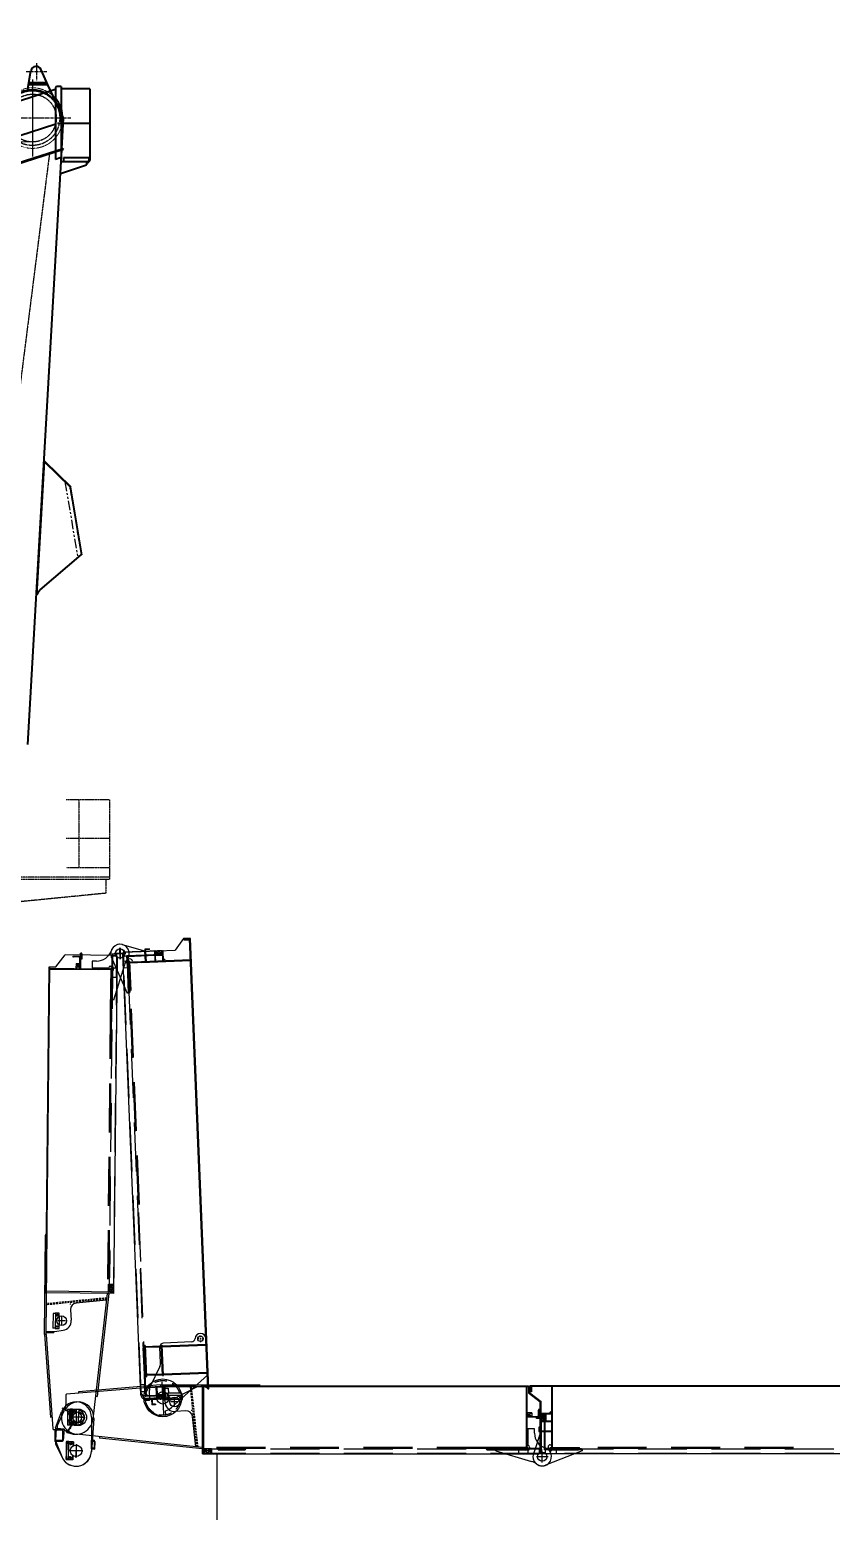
# Model space of a CAD drawing. Header units: millimetres. Extents: x -1838618 to -1600818, y -1770412 to -1553248.
# Drawn here: x -1741737 to -1731332, y -1646903 to -1627685 of the extents above; entities that cross this region are included whole.
import ezdxf

# ---------------------------------------------------------------- set-up
doc = ezdxf.new("R2010")
doc.units = ezdxf.units.MM
doc.header["$LTSCALE"] = 100
for name, pattern in [('$3$CENTER2', [28.575, 19.05, -3.175, 3.175, -3.175]), ('018SV$0$CENTER2', [28.575, 19.05, -3.175, 3.175, -3.175]), ('CENTER2', [28.575, 19.05, -3.175, 3.175, -3.175]), ('DASHED', [0.75, 0.5, -0.25]), ('DASHED2', [0.375, 0.25, -0.125]), ('P2-1 SIDE$0$DASHED2', [9.525, 6.35, -3.175]), ('P2-1 SIDE$0$PHANTOM', [63.5, 31.75, -6.35, 6.35, -6.35, 6.35, -6.35]), ('P2-2 SIDE$0$CENTER2', [28.575, 19.05, -3.175, 3.175, -3.175]), ('P2-2 SIDE$0$DASHED2', [9.525, 6.35, -3.175]), ('P2-2 SIDE$0$PHANTOM', [63.5, 31.75, -6.35, 6.35, -6.35, 6.35, -6.35]), ('P2-3 SIDE$0$DASHED2', [9.525, 6.35, -3.175]), ('P2-3 SIDE$0$PHANTOM', [63.5, 31.75, -6.35, 6.35, -6.35, 6.35, -6.35]), ('PHANTOM', [2.5, 1.25, -0.25, 0.25, -0.25, 0.25, -0.25])]:
    doc.linetypes.add(name, pattern=pattern)
for name, color, linetype in [('$3$K1-CEN', 1, '$3$CENTER2'), ('018SV$0$K1-CEN', 1, '018SV$0$CENTER2'), ('08', 7, 'Continuous'), ('CENTER', 6, 'CENTER2'), ('K1-CEN', 1, 'CENTER2'), ('K1-DASH', 2, 'DASHED2'), ('K1-DIM', 1, 'Continuous'), ('P2-1 SIDE$0$HATCH', 42, 'Continuous'), ('P2-1 SIDE$0$K1-COMP_L', 140, 'P2-1 SIDE$0$PHANTOM'), ('P2-1 SIDE$0$K1-DASH', 2, 'P2-1 SIDE$0$DASHED2'), ('P2-1 SIDE$0$K1-DIM', 1, 'Continuous'), ('P2-2 SIDE$0$HATCH', 42, 'Continuous'), ('P2-2 SIDE$0$K1-CEN', 1, 'P2-2 SIDE$0$CENTER2'), ('P2-2 SIDE$0$K1-COMP_L', 140, 'P2-2 SIDE$0$PHANTOM'), ('P2-2 SIDE$0$K1-DASH', 2, 'P2-2 SIDE$0$DASHED2'), ('P2-2 SIDE$0$K1-DIM', 1, 'Continuous'), ('P2-3 SIDE$0$K1-COMP_L', 140, 'P2-3 SIDE$0$PHANTOM'), ('P2-3 SIDE$0$K1-DASH', 2, 'P2-3 SIDE$0$DASHED2'), ('P2-3 SIDE$0$K1-DIM', 1, 'Continuous'), ('P2-3 SIDE$0$POSITION', 1, 'Continuous')]:
    doc.layers.add(name, color=color, linetype=linetype)
for name, color, linetype, lineweight in [('Dashed', 8, 'DASHED', 20), ('Object', 4, 'Continuous', 40), ('Phantom', 7, 'PHANTOM', 25)]:
    doc.layers.add(name, color=color, linetype=linetype, lineweight=lineweight)

# ---------------------------------------------------------------- blocks, each defined once
blk = doc.blocks.new('COOLER DUCT-1')
at = {"layer": 'Dashed'}
for p, q in [((-350, -300), (-550, -1180)), ((-358, -307), (-352, -308))]:
    blk.add_line(p, q, dxfattribs=at)
at = {"layer": 'Object'}
for p, q in [((-4, 5), (-367, -307)), ((0, 0), (-4, 5)), ((0, 0), (0, -1730)), ((0, 0), (-363, -311)), ((-358, -307), (-556, -1179)), ((-363, -311), (-367, -307)), ((-550, -1180), (-556, -1179)), ((-46, -1665), (-550, -1180)), ((-10, -1730), (-22, -1700)), ((-10, -1730), (0, -1730))]:
    blk.add_line(p, q, dxfattribs=at)
blk.add_arc((-115, -1737), 100, 21.8014, 46.1233, dxfattribs=at)
at = {"layer": 'Phantom'}
blk.add_line((-286, -245), (-508, -1220), dxfattribs=at)
blk = doc.blocks.new('A$C271625B8')
at = {"layer": '08', "color": 31, "ltscale": 0.02}
for p, q in [((1604, 19768), (-24116, 20560)), ((-24249, 19885), (1604, 19103))]:
    blk.add_line(p, q, dxfattribs=at)
at = {"layer": 'CENTER', "color": 31, "ltscale": 0.02}
for p, q in [((1790, 20013), (1518, 20013)), ((1656, 20126), (1656, 19896)), ((1604, 19913), (1604, 18913)), ((1604, 19864), (1604, 19019)), ((1604, 19864), (1604, 18934)), ((2104, 19413), (1104, 19413))]:
    blk.add_line(p, q, dxfattribs=at)
for radius in [355, 310]:
    blk.add_circle((1604, 19413), radius, dxfattribs=at)
at = {"layer": 'Dashed', "color": 31, "ltscale": 0.02}
blk.add_line((2316, 18835), (2302, 18835), dxfattribs=at)
for start, end in [(47.2025, 107.2172), (175.8033, 3.7759)]:
    blk.add_arc((1604, 19413), 393, start, end, dxfattribs=at)
at = {"layer": 'Object', "color": 31, "ltscale": 0.02}
for p, q in [((1542, 19772), (1585, 20024)), ((1804, 19843), (1718, 20040)), ((1804, 19843), (1554, 19843)), ((1793, 19868), (1558, 19868)), ((2009, 19413), (1804, 19843)), ((1917, 19821), (1902, 19806)), ((1902, 19806), (1902, 18877)), ((1977, 19821), (1917, 19821)), ((1977, 19821), (1977, 18901)), ((-141, 19125), (1914, 19791)), ((2347, 19791), (1977, 19791)), ((2347, 19791), (2347, 18866)), ((2009, 19413), (1933, 19571)), ((1986, 19012), (2009, 19413)), ((-185, 18661), (1897, 19336)), ((2347, 19341), (1930, 19341)), ((-269, 18294), (2003, 19018)), ((-266, 18286), (2006, 19009)), ((1545, 11290), (1986, 19003)), ((1977, 18901), (1902, 18877)), ((2316, 18846), (1977, 18846)), ((2006, 19009), (2003, 19018)), ((2336, 18896), (2006, 18896)), ((2006, 18896), (2006, 18846)), ((2306, 18846), (2306, 18806)), ((2336, 18896), (2336, 18866)), ((1968, 18696), (2306, 18806))]:
    blk.add_line(p, q, dxfattribs=at)
for centre, radius, start, end in [((1654, 20013), 70, 23.4393, 170.3226), ((1604, 19413), 365, 25.6792, 153.8629), ((1604, 19413), 393, 3.7759, 47.2025), ((2316, 18866), 20, 270, 0), ((2316, 18866), 31, 270, 0)]:
    blk.add_arc(centre, radius, start, end, dxfattribs=at)
at = {"layer": 'Phantom', "color": 31, "ltscale": 0.02}
for p, q in [((1825, 18951), (854, 11290)), ((2606, 10569), (2040, 10569)), ((2206, 10569), (2206, 9689)), ((2606, 10569), (2606, 9539)), ((2606, 10069), (2040, 10069)), ((2606, 9689), (2046, 9689)), ((2606, 9569), (-2594, 9569)), ((2606, 9539), (-2594, 9539)), ((2556, 9539), (2556, 9359)), ((2556, 9359), (1436, 9248))]:
    blk.add_line(p, q, dxfattribs=at)
at = {"layer": 'Object', "color": 31, "ltscale": 0.02, "xscale": -1, "rotation": 356.7336053974764}
blk.add_blockref('COOLER DUCT-1', (1755, 14958), dxfattribs=at)
blk = doc.blocks.new('A$C76446EFD')
at = {"layer": '$3$K1-CEN', "color": 136}
for p, q in [((-12456, 8502), (-12462, 8651)), ((-12458, 8652), (-12459, 8502)), ((-12534, 8573), (-12384, 8580)), ((-12383, 8576), (-12533, 8577)), ((-6980, 1976), (-6980, 2126)), ((-6980, 1976), (-6980, 2126)), ((-6905, 2051), (-7055, 2051)), ((-6905, 2051), (-7055, 2051))]:
    blk.add_line(p, q, dxfattribs=at)
at = {"color": 136}
for p, q in [((-12135, 8608), (-12425, 8692)), ((-11636, 8770), (-11745, 8621)), ((-11556, 8773), (-11636, 8770)), ((-11546, 8774), (-11556, 8773)), ((-11318, 2930), (-11556, 8773)), ((-11308, 2931), (-11546, 8774)), ((-13290, 8405), (-13169, 8559)), ((-12514, 8552), (-13169, 8559)), ((-12819, 8480), (-12820, 8395)), ((-12763, 8480), (-12819, 8480)), ((-12363, 8060), (-12569, 8528)), ((-12539, 4167), (-12494, 8532)), ((-12191, 2853), (-12423, 8573)), ((-12349, 8476), (-12419, 8473)), ((-12352, 8541), (-12415, 8538)), ((-12404, 8594), (-11745, 8621)), ((-12349, 8461), (-12364, 8460)), ((-12364, 8460), (-12350, 8111)), ((-12349, 8476), (-12352, 8541)), ((-12331, 8507), (-12351, 8506)), ((-12334, 8476), (-12349, 8476)), ((-12349, 8476), (-12334, 8096)), ((-12337, 8476), (-12349, 8476)), ((-11734, 8486), (-12334, 8461)), ((-12334, 8476), (-12319, 8097)), ((-11734, 8476), (-12333, 8452)), ((-12300, 8478), (-12299, 8463)), ((-12129, 8470), (-12299, 8463)), ((-12129, 8470), (-12135, 8608)), ((-12127, 8609), (-12121, 8470)), ((-11900, 8506), (-11899, 8476)), ((-11869, 8477), (-11899, 8476)), ((-11734, 8486), (-11734, 8476)), ((-13424, 4166), (-13380, 8406)), ((-13413, 4196), (-13370, 8406)), ((-13380, 8406), (-13370, 8406)), ((-13370, 8406), (-13290, 8405)), ((-13180, 8384), (-13181, 8374)), ((-13181, 8374), (-12581, 8368)), ((-13180, 8384), (-12581, 8378)), ((-13030, 8446), (-13031, 8382)), ((-13028, 8379), (-12984, 8379)), ((-13027, 8449), (-12983, 8449)), ((-12980, 8446), (-12981, 8382)), ((-12820, 8395), (-12605, 8393)), ((-12820, 8395), (-12806, 8380)), ((-12806, 8380), (-12606, 8378)), ((-12605, 8393), (-12606, 8378)), ((-12580, 8393), (-12586, 7845)), ((-12585, 8413), (-12565, 8413)), ((-12580, 8393), (-12565, 8393)), ((-12571, 7845), (-12565, 8393)), ((-12566, 8343), (-12569, 7993)), ((-12566, 8378), (-12551, 8377)), ((-12565, 8393), (-12495, 8392)), ((-12556, 7859), (-12551, 8377)), ((-12555, 7977), (-12551, 8349)), ((-12545, 8392), (-12546, 8362)), ((-12540, 7977), (-12398, 8437)), ((-12348, 8061), (-12363, 8449)), ((-12348, 8446), (-12333, 8076)), ((-12335, 8111), (-12350, 8111)), ((-12348, 8061), (-12333, 8076)), ((-12555, 7977), (-12569, 7993)), ((-12540, 7977), (-12555, 7977)), ((-12348, 8061), (-12363, 8060)), ((-13439, 3635), (-13426, 4926)), ((-13415, 4961), (-13426, 4926)), ((-13419, 3636), (-13405, 4966)), ((-13407, 4968), (-13415, 4973)), ((-13407, 4966), (-13415, 4961)), ((-13407, 4968), (-13413, 4972)), ((-13407, 4968), (-13405, 4968)), ((-13407, 4968), (-13405, 4968)), ((-13407, 4966), (-13405, 4966)), ((-13405, 4966), (-13407, 4966)), ((-12618, 4738), (-12622, 4358)), ((-12603, 4738), (-12618, 4738)), ((-12607, 4358), (-12603, 4738)), ((-12588, 4723), (-12603, 4723)), ((-12603, 4723), (-12588, 4723)), ((-12591, 4373), (-12588, 4723)), ((-12607, 4358), (-12622, 4358)), ((-12608, 4188), (-12607, 4288)), ((-12607, 4288), (-12544, 4287)), ((-12591, 4373), (-12606, 4373)), ((-12606, 4373), (-12591, 4373)), ((-12600, 4269), (-12600, 4198)), ((-12555, 4279), (-12588, 4280)), ((-13414, 4166), (-13424, 4166)), ((-12539, 4167), (-13414, 4176)), ((-12538, 4187), (-13413, 4196)), ((-12634, 4081), (-13028, 4042)), ((-12624, 4168), (-12811, 2537)), ((-12604, 4166), (-12757, 2832)), ((-12624, 4168), (-12604, 4166)), ((-13105, 4035), (-13099, 4035)), ((-13105, 4035), (-13104, 4027)), ((-13100, 3958), (-13092, 3821)), ((-13419, 3676), (-13319, 3675)), ((-13419, 3661), (-13319, 3660)), ((-13319, 3660), (-13319, 3675)), ((-13319, 3675), (-13304, 3675)), ((-13304, 3675), (-13199, 3690)), ((-13419, 3636), (-13439, 3635)), ((-13439, 3635), (-13363, 2565)), ((-13419, 3636), (-13332, 2412)), ((-12146, 3465), (-12161, 3464)), ((-12161, 3464), (-12146, 3115)), ((-12132, 3493), (-12147, 3492)), ((-12147, 3492), (-12130, 3088)), ((-12132, 3493), (-12115, 3089)), ((-11941, 3485), (-12131, 3478)), ((-11941, 3473), (-12131, 3466)), ((-11932, 3269), (-11941, 3473)), ((-11532, 3540), (-11893, 3525)), ((-11345, 3583), (-11325, 3108)), ((-12131, 3115), (-12146, 3115)), ((-12130, 3088), (-12115, 3089)), ((-11991, 3121), (-12116, 3116)), ((-11996, 3109), (-12116, 3104)), ((-11942, 3221), (-12068, 2960)), ((-11325, 3108), (-11790, 2688)), ((-11930, 2961), (-13153, 2862)), ((-11932, 2981), (-13000, 2894)), ((-13000, 2894), (-12998, 2874)), ((-12073, 2791), (-12078, 2912)), ((-11932, 2981), (-10640, 2981)), ((-11930, 2961), (-11932, 2981)), ((-11930, 2961), (-10600, 2961)), ((-11905, 2961), (-11905, 2861)), ((-11890, 2961), (-11890, 2861)), ((-11880, 2873), (-11883, 2937)), ((-11880, 2940), (-11836, 2942)), ((-11833, 2939), (-11830, 2875)), ((-11450, 2960), (-11778, 2791)), ((-11450, 2960), (-11370, 2963)), ((-11400, 2971), (-7160, 2971)), ((-11400, 2961), (-11400, 2971)), ((-11390, 2086), (-11390, 2961)), ((-11334, 2945), (-11370, 2963)), ((-11370, 2961), (-7160, 2961)), ((-11370, 2086), (-11370, 2961)), ((-11319, 2945), (-11334, 2945)), ((-11318, 2930), (-11308, 2931)), ((-7160, 2971), (-7160, 2961)), ((-7160, 2961), (-7160, 2881)), ((-1292, 2971), (-7140, 2971)), ((-7140, 2971), (-7140, 2961)), ((-1292, 2961), (-7140, 2961)), ((-7140, 2961), (-7140, 2881)), ((-13162, 2852), (-13161, 2722)), ((-12777, 2834), (-12757, 2832)), ((-12139, 2805), (-11899, 2815)), ((-12126, 2784), (-12078, 2786)), ((-11905, 2861), (-11890, 2861)), ((-11893, 2792), (-11894, 2810)), ((-11890, 2861), (-11890, 2846)), ((-11890, 2846), (-11873, 2741)), ((-11888, 2787), (-11778, 2791)), ((-11877, 2870), (-11833, 2872)), ((-7190, 2771), (-7190, 2171)), ((-7180, 2771), (-7190, 2771)), ((-7180, 2771), (-7180, 2171)), ((-7160, 2881), (-7005, 2761)), ((-7140, 2881), (-6995, 2766)), ((-7005, 2106), (-7005, 2761)), ((-6995, 2106), (-6995, 2766)), ((-6860, 2771), (-6860, 2171)), ((-6860, 2771), (-6850, 2771)), ((-6850, 2771), (-6850, 2171)), ((-13363, 2565), (-13343, 2567)), ((-13295, 2427), (-13217, 2633)), ((-13274, 2445), (-13182, 2645)), ((-13142, 2662), (-13142, 2462)), ((-13115, 2662), (-13142, 2662)), ((-13105, 2668), (-13118, 2469)), ((-13115, 2662), (-13115, 2462)), ((-13065, 2662), (-13115, 2662)), ((-13078, 2667), (-13105, 2668)), ((-13078, 2667), (-13092, 2467)), ((-13028, 2663), (-13078, 2667)), ((-13065, 2662), (-13065, 2623)), ((-13065, 2501), (-13065, 2462)), ((-13039, 2502), (-13042, 2464)), ((-13028, 2663), (-13031, 2624)), ((-12830, 2562), (-12830, 2127)), ((-12800, 2547), (-12830, 2113)), ((-11872, 2590), (-11923, 2588)), ((-11872, 2643), (-11867, 2596)), ((-11605, 2646), (-11741, 2636)), ((-11528, 2651), (-11536, 2650)), ((-11528, 2651), (-11527, 2645)), ((-11477, 2180), (-11520, 2574)), ((-7183, 2618), (-7183, 2574)), ((-7116, 2621), (-7180, 2621)), ((-7116, 2571), (-7180, 2571)), ((-7113, 2618), (-7113, 2574)), ((-6887, 2606), (-6857, 2606)), ((-6857, 2636), (-6857, 2606)), ((-13322, 2403), (-13193, 2402)), ((-13305, 2397), (-13305, 2247)), ((-13205, 2397), (-13305, 2397)), ((-13286, 2415), (-13296, 2266)), ((-13295, 2427), (-13295, 2397)), ((-13205, 2397), (-13295, 2397)), ((-13186, 2408), (-13286, 2415)), ((-13274, 2445), (-13276, 2415)), ((-13186, 2408), (-13276, 2415)), ((-13205, 2397), (-13205, 2247)), ((-13186, 2408), (-13196, 2259)), ((-13115, 2462), (-13142, 2462)), ((-13092, 2467), (-13118, 2469)), ((-13065, 2462), (-13115, 2462)), ((-13042, 2464), (-13092, 2467)), ((-11390, 2171), (-13023, 2342)), ((-12725, 2311), (-12727, 2291)), ((-7165, 2411), (-7180, 2396)), ((-7180, 2396), (-7180, 2196)), ((-7080, 2411), (-7165, 2411)), ((-7165, 2411), (-7165, 2196)), ((-6998, 2376), (-7094, 2089)), ((-7080, 2355), (-7080, 2411)), ((-6999, 2384), (-6860, 2384)), ((-6860, 2376), (-6998, 2376)), ((-6860, 2376), (-6860, 2206)), ((-13205, 2247), (-13305, 2247)), ((-13196, 2259), (-13296, 2266)), ((-13295, 2247), (-13295, 2217)), ((-13205, 2247), (-13295, 2247)), ((-13295, 2217), (-13210, 2041)), ((-13286, 2265), (-13288, 2235)), ((-13288, 2235), (-13216, 2053)), ((-13196, 2259), (-13286, 2265)), ((-13149, 2251), (-13164, 2021)), ((-13130, 2242), (-13157, 2242)), ((-13157, 2242), (-13157, 2012)), ((-13122, 2249), (-13149, 2251)), ((-13122, 2249), (-13138, 2019)), ((-13122, 2249), (-13138, 2019)), ((-13070, 2242), (-13130, 2242)), ((-13130, 2242), (-13130, 2012)), ((-13130, 2242), (-13130, 2012)), ((-13062, 2245), (-13122, 2249)), ((-13070, 2242), (-13070, 2191)), ((-13062, 2245), (-13065, 2194)), ((-12830, 2267), (-12790, 2267)), ((-12830, 2167), (-12830, 2267)), ((-12830, 2167), (-12790, 2167)), ((-12828, 2153), (-12821, 2253)), ((-12828, 2153), (-12788, 2150)), ((-12821, 2253), (-12781, 2250)), ((-12790, 2167), (-12790, 2267)), ((-12788, 2150), (-12781, 2250)), ((-11392, 2151), (-12727, 2291)), ((-11390, 2171), (-11392, 2151)), ((-11370, 2156), (-11270, 2156)), ((-11289, 2148), (-11359, 2148)), ((-11278, 2104), (-11278, 2137)), ((-11270, 2156), (-11270, 2093)), ((-10820, 2171), (-11200, 2171)), ((-11200, 2156), (-11200, 2171)), ((-11200, 2156), (-10820, 2156)), ((-11185, 2141), (-11185, 2156)), ((-11185, 2156), (-11185, 2141)), ((-11185, 2141), (-10835, 2141)), ((-10835, 2141), (-10835, 2156)), ((-10835, 2156), (-10835, 2141)), ((-10820, 2156), (-10820, 2171)), ((-7165, 2171), (-7713, 2171)), ((-7713, 2156), (-7713, 2171)), ((-7713, 2156), (-7165, 2156)), ((-7698, 2141), (-7698, 2156)), ((-7698, 2156), (-7698, 2141)), ((-7698, 2141), (-7180, 2141)), ((-7580, 2141), (-7565, 2156)), ((-7580, 2126), (-7580, 2141)), ((-7580, 2141), (-7208, 2141)), ((-7580, 2126), (-7119, 1989)), ((-7215, 2156), (-7565, 2156)), ((-7165, 2136), (-7195, 2136)), ((-7165, 2196), (-7180, 2196)), ((-7180, 2156), (-7180, 2141)), ((-7165, 2171), (-7165, 2156)), ((-7165, 2156), (-7165, 2086)), ((-7145, 2176), (-7145, 2156)), ((-6875, 2156), (-6940, 2156)), ((-6940, 2156), (-6940, 2093)), ((-6460, 2126), (-6936, 1939)), ((-6905, 2176), (-6905, 2156)), ((-6875, 2206), (-6860, 2206)), ((-6875, 2171), (-6875, 2156)), ((-6875, 2171), (-6495, 2171)), ((-6875, 2168), (-6875, 2156)), ((-6875, 2156), (-6495, 2156)), ((-6875, 2156), (-6875, 2086)), ((-6860, 2156), (-6860, 2141)), ((-6860, 2141), (-6510, 2141)), ((-6460, 2141), (-6849, 2141)), ((-6845, 2156), (-6475, 2156)), ((-6510, 2156), (-6510, 2141)), ((-6495, 2156), (-6495, 2171)), ((-6460, 2141), (-6475, 2156)), ((-6460, 2141), (-6460, 2126)), ((-13138, 2019), (-13164, 2021)), ((-13130, 2012), (-13157, 2012)), ((-13078, 2015), (-13138, 2019)), ((-13070, 2012), (-13130, 2012)), ((-13074, 2066), (-13078, 2015)), ((-13070, 2063), (-13070, 2012)), ((-11390, 2086), (-7025, 2086)), ((-1250, 2086), (-6975, 2086))]:
    blk.add_line(p, q, dxfattribs=at)
for centre, radius in [((-12459, 8577), 60), ((-12458, 8577), 60), ((-13217, 3814), 62.5), ((-11415, 3580), 35), ((-11415, 3580), 35), ((-11904, 2814), 245), ((-11904, 2814), 81), ((-11750, 2761), 62.5), ((-13030, 2562), 107), ((-13000, 2561), 107), ((-13030, 2562), 70.5), ((-13090, 2637), 10), ((-13065, 2490), 10), ((-13000, 2561), 70.5), ((-13055, 2640), 10), ((-13090, 2487), 10), ((-13100, 2217), 10), ((-13030, 2127), 75.5), ((-13030, 2127), 75.5), ((-13094, 2222), 10), ((-13106, 2042), 10), ((-13100, 2037), 10), ((-6980, 2051), 60), ((-6980, 2051), 60)]:
    blk.add_circle(centre, radius, dxfattribs=at)
for centre, radius, start, end in [((-12459, 8577), 120, 73.8663, 203.74), ((-12458, 8577), 120, 321.7993, 161.2044), ((-12761, 8680), 200, 269.4143, 341.2044), ((-12514, 8532), 20, 359.4143, 89.4143), ((-12404, 8574), 20, 92.3296, 182.3296), ((-12207, 8379), 200, 141.7993, 162.9123), ((-12349, 8476), 30, 92.3296, 272.3296), ((-12329, 8477), 30, 2.3296, 92.3296), ((-11899, 8476), 30, 2.3296, 92.3296), ((-13028, 8382), 3, 179.4143, 269.4143), ((-13027, 8446), 3, 89.4143, 179.4143), ((-12984, 8382), 3, 269.4143, 359.4143), ((-12983, 8446), 3, 359.4143, 89.4143), ((-12585, 8393), 20, 89.4143, 179.4143), ((-12566, 8363), 20, 269.4143, 359.4143), ((-12565, 8393), 20, 359.4143, 89.4143), ((-12589, 4269), 11, 89.4143, 179.4143), ((-12555, 4290), 11, 269.4143, 343.5877), ((-13021, 3963), 80, 95.5409, 183.3559), ((-12611, 4198), 11, 285.2409, 359.4143), ((-13217, 3814), 125, 278.4032, 3.3559), ((-11891, 3475), 50, 92.3296, 182.3296), ((-11534, 3590), 50, 272.3296, 355.1488), ((-11415, 3580), 70, 2.3296, 175.1488), ((-12032, 3264), 100, 334.2571, 2.3296), ((-11978, 2916), 100, 154.2571, 182.3296), ((-11880, 2937), 3, 92.3296, 182.3296), ((-11836, 2939), 3, 2.3296, 92.3296), ((-13000, 2561), 220, 139.9071, 263.9549), ((-13030, 2562), 200, 0, 159.2548), ((-13000, 2561), 200, 356.0454, 155.3002), ((-13191, 2722), 30, 319.9071, 0.5156), ((-13152, 2852), 10, 94.6405, 180.5156), ((-12141, 2855), 50, 182.3296, 272.3296), ((-12126, 2779), 5, 92.3296, 188.9653), ((-11904, 2814), 230, 188.9653, 251.9655), ((-12078, 2791), 5, 272.3296, 2.3296), ((-11899, 2810), 5, 2.3296, 92.3296), ((-11888, 2792), 5, 182.3296, 272.3296), ((-11877, 2873), 3, 182.3296, 272.3296), ((-11750, 2761), 125, 188.9889, 273.9416), ((-11833, 2875), 3, 272.3296, 2.3296), ((-13030, 2562), 220, 229.3214, 353.3692), ((-11929, 2738), 150, 251.9655, 272.3296), ((-11867, 2643), 5, 102.124, 185.8573), ((-11872, 2595), 5, 272.3296, 5.8573), ((-11904, 2814), 170, 282.124, 312.1087), ((-11599, 2566), 80, 6.1266, 93.9416), ((-7180, 2618), 3, 90, 180), ((-7180, 2574), 3, 180, 270), ((-7116, 2618), 3, 0, 90), ((-7116, 2574), 3, 270, 0), ((-6857, 2606), 30, 90, 180), ((-13322, 2413), 10, 184.0548, 269.9299), ((-13193, 2372), 30, 49.3214, 89.9299), ((-6880, 2355), 200, 180, 251.79), ((-13030, 2127), 200, 205.6287, 0), ((-11359, 2159), 11, 195.8266, 270), ((-11289, 2137), 11, 0, 90), ((-7195, 2156), 20, 180, 270), ((-7165, 2176), 20, 0, 90), ((-7165, 2156), 20, 270, 0), ((-6980, 2051), 120, 232.385, 71.79), ((-6875, 2176), 30, 90, 180), ((-6875, 2156), 30, 180, 0), ((-13030, 2127), 200, 201.6741, 356.0454), ((-11267, 2104), 11, 180, 254.1734), ((-7175, 1798), 200, 52.385, 73.498), ((-6980, 2051), 120, 161.5367, 291.4104), ((-7025, 2106), 20, 270, 0), ((-6975, 2106), 20, 180, 270)]:
    blk.add_arc(centre, radius, start, end, dxfattribs=at)
blk.add_open_spline([(-13415, 4973), (-13416, 4971), (-13419, 4967), (-13416, 4964), (-13415, 4961)], degree=3, knots=[0, 0, 0, 0, 4.406257, 9.373025, 9.373025, 9.373025, 9.373025], dxfattribs=at)
at = {"layer": '018SV$0$K1-CEN', "color": 136, "ltscale": 0.1}
for p, q in [((-13076, 2605), (-13208, 2681)), ((-13074, 2487), (-13152, 2355))]:
    blk.add_line(p, q, dxfattribs=at)
at = {"layer": 'K1-CEN', "color": 136, "ltscale": 0.25}
for p, q in [((-12940, 2562), (-13120, 2562)), ((-12910, 2555), (-13090, 2567)), ((-13030, 2656), (-13030, 2468)), ((-12994, 2655), (-13006, 2467)), ((-12940, 2121), (-13120, 2133)), ((-12940, 2127), (-13120, 2127)), ((-13024, 2215), (-13036, 2039)), ((-13030, 2215), (-13030, 2039))]:
    blk.add_line(p, q, dxfattribs=at)
at = {"layer": 'K1-CEN', "color": 136}
for p, q in [((-13075, 2637), (-13105, 2637)), ((-13090, 2622), (-13090, 2652)), ((-13090, 2472), (-13090, 2502)), ((-13039, 2639), (-13070, 2641)), ((-13066, 2475), (-13064, 2506)), ((-13056, 2625), (-13054, 2655)), ((-13075, 2487), (-13105, 2487)), ((-13050, 2489), (-13080, 2491)), ((-13085, 2217), (-13115, 2217)), ((-13078, 2221), (-13109, 2223)), ((-13100, 2232), (-13100, 2202)), ((-13093, 2237), (-13095, 2206)), ((-13091, 2041), (-13121, 2043)), ((-13085, 2037), (-13115, 2037)), ((-13107, 2027), (-13105, 2057)), ((-13100, 2022), (-13100, 2052))]:
    blk.add_line(p, q, dxfattribs=at)
at = {"layer": 'K1-DASH', "color": 136}
for p, q in [((-12630, 4111), (-13415, 4035)), ((-12632, 4096), (-13415, 4020)), ((-11462, 2179), (-11546, 2961)), ((-11447, 2177), (-11531, 2961)), ((-13186, 2654), (-13197, 2660)), ((-13186, 2654), (-13174, 2676)), ((-13174, 2676), (-13184, 2681)), ((-13095, 2610), (-13182, 2661)), ((-13090, 2618), (-13178, 2669)), ((-13146, 2389), (-13152, 2379)), ((-13125, 2377), (-13146, 2389)), ((-13088, 2472), (-13139, 2385)), ((-13080, 2468), (-13132, 2381)), ((-13125, 2377), (-13131, 2366))]:
    blk.add_line(p, q, dxfattribs=at)
at = {"layer": 'K1-DIM', "color": 136}
for p, q in [((-12589, 4280), (-12600, 4270)), ((-12600, 4270), (-12600, 4198)), ((-12590, 4260), (-12590, 4251)), ((-12565, 4279), (-12589, 4280)), ((-12568, 4267), (-12578, 4269)), ((-12565, 4279), (-12549, 4283)), ((-12552, 4278), (-12555, 4277)), ((-12549, 4270), (-12555, 4272)), ((-12549, 4281), (-12549, 4283)), ((-12600, 4198), (-12590, 4188)), ((-12590, 4207), (-12590, 4217)), ((-12590, 4188), (-12566, 4187)), ((-12568, 4199), (-12578, 4198)), ((-12566, 4187), (-12550, 4184)), ((-12550, 4197), (-12556, 4195)), ((-12553, 4189), (-12556, 4190)), ((-12550, 4185), (-12550, 4184)), ((-11370, 2114), (-11373, 2098)), ((-11360, 2148), (-11370, 2138)), ((-11370, 2138), (-11370, 2114)), ((-11288, 2148), (-11360, 2148)), ((-11358, 2116), (-11360, 2126)), ((-11351, 2138), (-11341, 2138)), ((-11298, 2138), (-11307, 2138)), ((-11290, 2116), (-11288, 2126)), ((-11278, 2138), (-11288, 2148)), ((-11278, 2114), (-11278, 2138)), ((-11278, 2114), (-11274, 2098)), ((-11372, 2098), (-11373, 2098)), ((-11368, 2101), (-11367, 2104)), ((-11360, 2097), (-11363, 2104)), ((-11288, 2097), (-11285, 2104)), ((-11280, 2101), (-11281, 2104)), ((-11276, 2098), (-11274, 2098))]:
    blk.add_line(p, q, dxfattribs=at)
for centre, radius, start, end in [((-12580, 4260), 10, 78.6594, 179.4143), ((-12585, 4251), 5, 179.4143, 335.7742), ((-12576, 4233), 5, 114.3827, 244.446), ((-12564, 4241), 17.5, 101.2421, 155.7742), ((-12584, 4252), 15, 294.3827, 337.7244), ((-12585, 4215), 15, 21.1042, 64.446), ((-12564, 4243), 7, 9.3425, 157.7244), ((-12568, 4263), 4.42, 275.2075, 84.8158), ((-12554, 4274), 2.5, 108.102, 250.7266), ((-12621, 4234), 65, 349.4861, 9.3425), ((-12553, 4281), 4, 288.102, 359.4143), ((-12550, 4267), 3, 7.4791, 70.7266), ((-12781, 4236), 236, 351.1136, 7.715), ((-12585, 4217), 5, 23.0544, 179.4143), ((-12581, 4207), 9.36, 180.5708, 284.9844), ((-12564, 4225), 17.5, 203.0544, 257.5865), ((-12564, 4223), 7, 201.1042, 349.4861), ((-12569, 4204), 4.42, 274.0128, 83.6211), ((-12555, 4192), 2.5, 108.102, 250.7266), ((-12554, 4185), 4, 359.4143, 70.7266), ((-12551, 4200), 3, 288.102, 351.3495), ((-11351, 2129), 9.36, 91.1564, 195.5701), ((-11354, 2116), 4.42, 184.5985, 354.2068), ((-11332, 2112), 17.5, 113.6401, 168.1722), ((-11341, 2133), 5, 293.6401, 90), ((-11334, 2112), 7, 111.6899, 260.0718), ((-11342, 2132), 15, 291.6899, 335.0316), ((-11324, 2124), 5, 24.9684, 155.0316), ((-11306, 2132), 15, 204.9684, 248.3101), ((-11314, 2112), 7, 279.9282, 68.3101), ((-11307, 2133), 5, 90, 246.3599), ((-11316, 2112), 17.5, 11.8278, 66.3599), ((-11294, 2116), 4.42, 185.7932, 355.4015), ((-11298, 2128), 10, 349.2451, 90), ((-11372, 2102), 4, 270, 341.3123), ((-11365, 2103), 2.5, 18.6877, 161.3123), ((-11358, 2098), 3, 198.6877, 261.9352), ((-11324, 2329), 236, 261.6993, 278.3007), ((-11324, 2169), 65, 260.0718, 279.9282), ((-11290, 2098), 3, 278.0648, 341.3123), ((-11283, 2103), 2.5, 18.6877, 161.3123), ((-11276, 2102), 4, 198.6877, 270)]:
    blk.add_arc(centre, radius, start, end, dxfattribs=at)
at = {"layer": 'P2-1 SIDE$0$HATCH', "color": 136}
for points in [[(-12596, 4723), (-12603, 4723), (-12603, 4730)], [(-12599, 4373), (-12606, 4373), (-12607, 4366)], [(-11185, 2149), (-11185, 2156), (-11192, 2156)], [(-10835, 2149), (-10835, 2156), (-10828, 2156)], [(-7698, 2149), (-7698, 2156), (-7705, 2156)]]:
    blk.add_solid(points, dxfattribs=at)
at = {"layer": 'P2-1 SIDE$0$K1-COMP_L', "color": 136}
for p, q in [((-12972, 8574), (-12972, 8506)), ((-12956, 8566), (-12972, 8566)), ((-12956, 8506), (-12972, 8506)), ((-12956, 8574), (-12956, 8506)), ((-6988, 2564), (-7056, 2564)), ((-7056, 2548), (-7056, 2564)), ((-6988, 2548), (-7056, 2548)), ((-6996, 2548), (-6996, 2564))]:
    blk.add_line(p, q, dxfattribs=at)
for centre, start, end in [((-12964, 8574), 359.4143, 179.4143), ((-12964, 8574), 179.4143, 359.4143), ((-6988, 2556), 90, 270), ((-6988, 2556), 270, 90)]:
    blk.add_arc(centre, 8, start, end, dxfattribs=at)
at = {"layer": 'P2-1 SIDE$0$K1-DASH', "color": 136}
for p, q in [((-13072, 8543), (-12972, 8542)), ((-12992, 8532), (-13062, 8533)), ((-12983, 8392), (-12982, 8522)), ((-12972, 8542), (-12974, 8382)), ((-12972, 8542), (-12973, 8388)), ((-12556, 8543), (-12599, 4288)), ((-12564, 8543), (-12565, 8393)), ((-12501, 8542), (-12564, 8543)), ((-12501, 8542), (-12544, 4287)), ((-13371, 8376), (-12581, 8368)), ((-13370, 8386), (-12581, 8378)), ((-12586, 7845), (-12623, 4188)), ((-12571, 7845), (-12608, 4188)), ((-13328, 3910), (-13330, 3720)), ((-13298, 3910), (-13328, 3910)), ((-13298, 3915), (-13300, 3715)), ((-13248, 3914), (-13298, 3915)), ((-13279, 3900), (-13285, 3890)), ((-13285, 3890), (-13279, 3880)), ((-13283, 3890), (-13263, 3889)), ((-13268, 3900), (-13279, 3900)), ((-13279, 3880), (-13268, 3880)), ((-13268, 3890), (-13278, 3890)), ((-13273, 3900), (-13274, 3880)), ((-13273, 3895), (-13273, 3885)), ((-13262, 3889), (-13268, 3900)), ((-13268, 3880), (-13262, 3889)), ((-13249, 3859), (-13250, 3770)), ((-13249, 3859), (-13248, 3914)), ((-13300, 3720), (-13330, 3720)), ((-13300, 3715), (-13250, 3714)), ((-13287, 3740), (-13281, 3750)), ((-13281, 3730), (-13287, 3740)), ((-13285, 3740), (-13265, 3739)), ((-13281, 3750), (-13269, 3750)), ((-13269, 3730), (-13281, 3730)), ((-13270, 3740), (-13280, 3740)), ((-13275, 3750), (-13275, 3730)), ((-13275, 3745), (-13275, 3735)), ((-13269, 3750), (-13263, 3739)), ((-13263, 3739), (-13269, 3730)), ((-13250, 3714), (-13250, 3770)), ((-7190, 2961), (-7190, 2171)), ((-7180, 2961), (-7180, 2171)), ((-11650, 2843), (-11850, 2843)), ((-11850, 2843), (-11850, 2793)), ((-11850, 2793), (-11795, 2793)), ((-11655, 2873), (-11845, 2873)), ((-11845, 2843), (-11845, 2873)), ((-11835, 2824), (-11825, 2830)), ((-11835, 2812), (-11835, 2824)), ((-11815, 2818), (-11835, 2818)), ((-11825, 2806), (-11835, 2812)), ((-11820, 2818), (-11830, 2818)), ((-11825, 2830), (-11815, 2824)), ((-11825, 2828), (-11825, 2808)), ((-11825, 2813), (-11825, 2823)), ((-11815, 2812), (-11825, 2806)), ((-11815, 2824), (-11815, 2812)), ((-11705, 2793), (-11795, 2793)), ((-11705, 2793), (-11650, 2793)), ((-11675, 2830), (-11685, 2824)), ((-11685, 2824), (-11685, 2812)), ((-11665, 2818), (-11685, 2818)), ((-11685, 2812), (-11675, 2806)), ((-11670, 2818), (-11680, 2818)), ((-11665, 2824), (-11675, 2830)), ((-11675, 2828), (-11675, 2808)), ((-11675, 2813), (-11675, 2823)), ((-11675, 2806), (-11665, 2812)), ((-11665, 2812), (-11665, 2824)), ((-11655, 2843), (-11655, 2873)), ((-11650, 2793), (-11650, 2843)), ((-7020, 2564), (-7180, 2564)), ((-7020, 2564), (-7174, 2564)), ((-7170, 2574), (-7040, 2574)), ((-7030, 2584), (-7030, 2654)), ((-7020, 2664), (-7020, 2564)), ((-7713, 2171), (-11370, 2171)), ((-7713, 2156), (-11370, 2156)), ((-7015, 2148), (-11270, 2148)), ((-7015, 2156), (-7165, 2156)), ((-7015, 2093), (-7015, 2156)), ((-7015, 2093), (-11270, 2093))]:
    blk.add_line(p, q, dxfattribs=at)
for centre in [(-13273, 3890), (-13273, 3890), (-13273, 3890), (-13275, 3740), (-13275, 3740), (-13275, 3740), (-11825, 2818), (-11825, 2818), (-11825, 2818), (-11675, 2818), (-11675, 2818), (-11675, 2818)]:
    blk.add_circle(centre, 10, dxfattribs=at)
for centre, start, end in [((-13062, 8543), 179.4143, 269.4143), ((-12992, 8522), 359.4143, 89.4143), ((-12973, 8392), 179.4143, 269.4143), ((-7170, 2564), 90, 180), ((-7040, 2584), 270, 0), ((-7020, 2654), 90, 180)]:
    blk.add_arc(centre, 10, start, end, dxfattribs=at)
at = {"layer": 'P2-1 SIDE$0$K1-DIM', "color": 136}
for p, q in [((-12949, 8574), (-12979, 8574)), ((-12963, 8589), (-12964, 8559)), ((-12556, 8572), (-12559, 8272)), ((-12501, 8571), (-12556, 8572)), ((-12408, 8576), (-12508, 8577)), ((-12504, 8271), (-12501, 8571)), ((-12458, 8627), (-12459, 8527)), ((-13030, 8380), (-12981, 8448)), ((-13029, 8448), (-12981, 8380)), ((-12559, 8272), (-12504, 8271)), ((-13217, 3864), (-13218, 3764)), ((-13167, 3814), (-13267, 3815)), ((-11700, 2761), (-11800, 2761)), ((-11750, 2711), (-11750, 2811)), ((-7182, 2620), (-7114, 2572)), ((-7114, 2620), (-7182, 2572)), ((-6973, 2556), (-7003, 2556)), ((-6988, 2541), (-6988, 2571)), ((-6986, 2148), (-7286, 2148)), ((-7286, 2148), (-7286, 2093)), ((-6986, 2093), (-6986, 2148)), ((-7286, 2093), (-6986, 2093)), ((-6930, 2051), (-7030, 2051)), ((-6980, 2001), (-6980, 2101))]:
    blk.add_line(p, q, dxfattribs=at)
for centre in [(-12458, 8577), (-6980, 2051)]:
    blk.add_circle(centre, 60, dxfattribs=at)
at = {"layer": 'P2-2 SIDE$0$HATCH', "color": 136}
for points in [[(-12356, 8461), (-12349, 8461), (-12349, 8468)], [(-12342, 8111), (-12335, 8111), (-12334, 8104)], [(-12153, 3465), (-12146, 3465), (-12146, 3472)], [(-12138, 3115), (-12131, 3115), (-12131, 3108)], [(-6860, 2149), (-6860, 2156), (-6867, 2156)], [(-6510, 2149), (-6510, 2156), (-6503, 2156)]]:
    blk.add_solid(points, dxfattribs=at)
at = {"layer": 'P2-2 SIDE$0$K1-CEN', "color": 136}
for p, q in [((-11435, 3579), (-11460, 3578)), ((-11425, 3579), (-11405, 3580)), ((-11416, 3600), (-11417, 3625)), ((-11415, 3590), (-11414, 3570)), ((-11414, 3560), (-11413, 3535)), ((-11395, 3581), (-11370, 3582)), ((-11905, 2834), (-11908, 2904)), ((-11924, 2813), (-11994, 2811)), ((-11914, 2814), (-11894, 2815)), ((-11904, 2824), (-11904, 2804)), ((-11903, 2794), (-11900, 2724)), ((-11884, 2815), (-11814, 2818))]:
    blk.add_line(p, q, dxfattribs=at)
at = {"layer": 'P2-2 SIDE$0$K1-COMP_L', "color": 136}
for p, q in [((-12078, 8637), (-12136, 8635)), ((-12136, 8635), (-12129, 8470)), ((-12121, 8470), (-12127, 8622)), ((-12077, 8629), (-12122, 8627)), ((-12077, 8629), (-12122, 8627)), ((-12077, 8629), (-12078, 8637)), ((-12003, 8475), (-12009, 8610)), ((-12001, 8610), (-12009, 8610)), ((-11995, 8475), (-12001, 8610)), ((-11906, 8559), (-11998, 8555)), ((-11906, 8551), (-11998, 8547)), ((-11903, 8479), (-11909, 8614)), ((-11901, 8614), (-11909, 8614)), ((-11895, 8479), (-11901, 8614)), ((-6860, 2610), (-6995, 2610)), ((-6995, 2610), (-6995, 2602)), ((-6860, 2602), (-6995, 2602)), ((-6860, 2510), (-6995, 2510)), ((-6995, 2510), (-6995, 2502)), ((-6860, 2502), (-6995, 2502)), ((-6940, 2602), (-6940, 2510)), ((-6932, 2602), (-6932, 2510)), ((-7025, 2434), (-7025, 2376)), ((-7017, 2434), (-7025, 2434)), ((-7025, 2376), (-6860, 2376)), ((-7017, 2434), (-7017, 2389)), ((-7017, 2434), (-7017, 2389)), ((-6860, 2384), (-7012, 2384))]:
    blk.add_line(p, q, dxfattribs=at)
for centre, start, end in [((-12122, 8622), 92.3296, 182.3296), ((-7012, 2389), 180, 270)]:
    blk.add_arc(centre, 5, start, end, dxfattribs=at)
at = {"layer": 'P2-2 SIDE$0$K1-DASH', "color": 136}
for p, q in [((-11556, 8763), (-11625, 8761)), ((-11625, 8749), (-11625, 8761)), ((-11555, 8751), (-11625, 8749)), ((-12185, 2895), (-12415, 8538)), ((-12131, 2897), (-12360, 8540)), ((-11545, 8494), (-12334, 8461)), ((-11544, 8484), (-12333, 8452)), ((-12221, 5323), (-12334, 8096)), ((-12206, 5324), (-12319, 8097)), ((-12191, 4584), (-12221, 5323)), ((-12123, 2912), (-12191, 4584)), ((-11941, 3485), (-11923, 3486)), ((-11941, 3473), (-11923, 3474)), ((-11924, 3496), (-11912, 3497)), ((-11908, 3102), (-11924, 3496)), ((-11896, 3103), (-11912, 3497)), ((-11911, 3487), (-11342, 3510)), ((-11911, 3475), (-11341, 3498)), ((-11996, 3109), (-11908, 3112)), ((-11991, 3121), (-11909, 3124)), ((-11908, 3102), (-11896, 3103)), ((-11897, 3125), (-11327, 3148)), ((-11896, 3113), (-11327, 3136)), ((-12110, 2958), (-11321, 2990)), ((-12110, 2948), (-11320, 2980)), ((-7130, 2961), (-7130, 2891)), ((-7118, 2891), (-7130, 2891)), ((-7118, 2961), (-7118, 2891)), ((-6860, 2961), (-6860, 2171)), ((-6850, 2961), (-6850, 2171)), ((-1292, 2148), (-6940, 2148)), ((-3720, 2171), (-6495, 2171)), ((-3720, 2156), (-6495, 2156)), ((-1292, 2093), (-6940, 2093))]:
    blk.add_line(p, q, dxfattribs=at)
at = {"layer": 'P2-2 SIDE$0$K1-DASH', "color": 136, "ltscale": 0.25}
blk.add_circle((-11904, 2814), 225, dxfattribs=at)
at = {"layer": 'P2-2 SIDE$0$K1-DIM', "color": 136}
for p, q in [((-12509, 8574), (-12409, 8579)), ((-12457, 8527), (-12461, 8626)), ((-11955, 8612), (-12417, 8593)), ((-12417, 8593), (-12409, 8393)), ((-12371, 8550), (-11906, 8569)), ((-12364, 8395), (-12371, 8550)), ((-12371, 8550), (-12360, 8540)), ((-12360, 8540), (-11915, 8559)), ((-12354, 8396), (-12360, 8540)), ((-12001, 8589), (-12005, 8605)), ((-12004, 8605), (-12005, 8605)), ((-12000, 8565), (-12001, 8589)), ((-12000, 8602), (-11999, 8599)), ((-11989, 8556), (-12000, 8565)), ((-11992, 8606), (-11994, 8600)), ((-11989, 8588), (-11990, 8577)), ((-11915, 8559), (-11989, 8556)), ((-11980, 8566), (-11973, 8566)), ((-11966, 8587), (-11957, 8578)), ((-11941, 8588), (-11950, 8578)), ((-11926, 8568), (-11933, 8568)), ((-11919, 8590), (-11917, 8580)), ((-11917, 8609), (-11915, 8603)), ((-11906, 8569), (-11915, 8559)), ((-11909, 8606), (-11910, 8603)), ((-11907, 8593), (-11904, 8609)), ((-11907, 8593), (-11906, 8569)), ((-11905, 8609), (-11904, 8609)), ((-12409, 8393), (-12354, 8396)), ((-6995, 2556), (-6995, 2093)), ((-6991, 2593), (-6984, 2596)), ((-6991, 2519), (-6984, 2516)), ((-6974, 2603), (-6990, 2606)), ((-6990, 2605), (-6990, 2606)), ((-6974, 2509), (-6990, 2506)), ((-6990, 2507), (-6990, 2506)), ((-6987, 2601), (-6984, 2600)), ((-6987, 2511), (-6984, 2512)), ((-6974, 2603), (-6950, 2603)), ((-6950, 2509), (-6974, 2509)), ((-6972, 2591), (-6962, 2593)), ((-6972, 2521), (-6962, 2519)), ((-6970, 2568), (-6961, 2560)), ((-6970, 2544), (-6961, 2552)), ((-6950, 2138), (-6950, 2603)), ((-6950, 2603), (-6940, 2593)), ((-6950, 2583), (-6950, 2576)), ((-6950, 2529), (-6950, 2536)), ((-6940, 2519), (-6950, 2509)), ((-6940, 2148), (-6940, 2593)), ((-6940, 2593), (-6940, 2519)), ((-6950, 2138), (-6940, 2148)), ((-6795, 2138), (-6950, 2138)), ((-6795, 2148), (-6940, 2148)), ((-6795, 2093), (-6795, 2148)), ((-6930, 2051), (-7030, 2051)), ((-6995, 2093), (-6795, 2093)), ((-6980, 2001), (-6980, 2101))]:
    blk.add_line(p, q, dxfattribs=at)
for centre, radius, start, end in [((-12003, 8601), 4, 21.0173, 92.3296), ((-11996, 8600), 2.5, 201.0173, 343.6419), ((-11989, 8605), 3, 100.3944, 163.6419), ((-11945, 8362), 250, 92.3296, 100.3944), ((-11980, 8576), 10, 171.5747, 272.3296), ((-11984, 8587), 5, 12.1648, 171.5747), ((-11959, 8592), 20, 192.1648, 236.5052), ((-11973, 8571), 5, 272.3296, 56.5052), ((-11961, 8592), 7, 99.2615, 223.6244), ((-11952, 8535), 65, 85.3977, 99.2615), ((-11953, 8581), 5, 223.6244, 321.0348), ((-11945, 8362), 250, 84.2648, 92.3296), ((-11947, 8592), 7, 321.0348, 85.3977), ((-11933, 8573), 5, 128.154, 272.3296), ((-11949, 8593), 20, 308.154, 352.4944), ((-11924, 8589), 5, 13.0845, 172.4944), ((-11926, 8578), 10, 272.3296, 13.0845), ((-11920, 8608), 3, 21.0173, 84.2648), ((-11912, 8604), 2.5, 201.0173, 343.6419), ((-11905, 8605), 4, 92.3296, 163.6419), ((-6745, 2556), 250, 171.9352, 180), ((-6745, 2556), 250, 180, 188.0648), ((-6990, 2591), 3, 108.6877, 171.9352), ((-6990, 2521), 3, 188.0648, 251.3123), ((-6986, 2605), 4, 180, 251.3123), ((-6986, 2507), 4, 108.6877, 180), ((-6985, 2598), 2.5, 288.6877, 71.3123), ((-6985, 2514), 2.5, 288.6877, 71.3123), ((-6975, 2563), 7, 48.7052, 173.0681), ((-6917, 2556), 65, 173.0681, 186.9319), ((-6975, 2549), 7, 186.9319, 311.2948), ((-6971, 2586), 5, 100.7549, 260.1648), ((-6971, 2526), 5, 99.8352, 259.2451), ((-6975, 2561), 20, 35.8244, 80.1648), ((-6975, 2551), 20, 279.8352, 324.1756), ((-6960, 2583), 10, 0, 100.7549), ((-6960, 2529), 10, 259.2451, 0), ((-6964, 2556), 5, 311.2948, 48.7052), ((-6955, 2576), 5, 215.8244, 0), ((-6955, 2536), 5, 0, 144.1756)]:
    blk.add_arc(centre, radius, start, end, dxfattribs=at)
at = {"layer": 'P2-3 SIDE$0$K1-COMP_L', "color": 136}
for p, q in [((-11982, 2791), (-11989, 2953)), ((-11981, 2953), (-11977, 2859)), ((-11882, 2797), (-11889, 2957)), ((-11878, 2947), (-11873, 2818)), ((-11983, 2801), (-12050, 2798)), ((-12050, 2798), (-12047, 2723)), ((-11997, 2725), (-12047, 2723)), ((-12042, 2799), (-12040, 2742)), ((-11982, 2791), (-12042, 2789)), ((-11998, 2733), (-12030, 2732)), ((-11998, 2733), (-11997, 2725)), ((-11985, 2859), (-11885, 2863)), ((-11976, 2841), (-11975, 2804)), ((-11893, 2855), (-11967, 2852)), ((-11782, 2801), (-11882, 2797)), ((-11863, 2808), (-11793, 2811))]:
    blk.add_line(p, q, dxfattribs=at)
for centre, radius, start, end in [((-11888, 2947), 10, 2.3296, 92.3296), ((-12049, 2791), 7, 2.3296, 92.3296), ((-12030, 2742), 10, 182.3296, 272.3296), ((-11983, 2804), 8, 272.3296, 2.3296), ((-11966, 2842), 10, 92.3296, 182.3296), ((-11893, 2863), 8, 272.3296, 2.3296), ((-11863, 2818), 10, 182.3296, 272.3296), ((-11792, 2801), 10, 2.3296, 92.3296)]:
    blk.add_arc(centre, radius, start, end, dxfattribs=at)
at = {"layer": 'P2-3 SIDE$0$K1-DASH', "color": 136}
for p, q in [((-12185, 2895), (-12123, 2897)), ((-12123, 2912), (-12108, 2913)), ((-12123, 2912), (-12123, 2897))]:
    blk.add_line(p, q, dxfattribs=at)
at = {"layer": 'P2-3 SIDE$0$K1-DIM', "color": 136}
for p, q in [((-11905, 2834), (-11913, 3024)), ((-11924, 2813), (-12114, 2806)), ((-11903, 2794), (-11895, 2604))]:
    blk.add_line(p, q, dxfattribs=at)
at = {"layer": 'P2-3 SIDE$0$POSITION', "color": 136}
for p, q in [((-12189, 2988), (-12134, 2990)), ((-12184, 2870), (-12189, 2988)), ((-12144, 2990), (-12140, 2883)), ((-12130, 2887), (-12140, 2883)), ((-12140, 2883), (-12110, 2836)), ((-12134, 2990), (-12130, 2887)), ((-12130, 2887), (-12105, 2846)), ((-12184, 2870), (-12134, 2790)), ((-11928, 2798), (-12134, 2790)), ((-12105, 2846), (-12110, 2836)), ((-12110, 2836), (-11883, 2845)), ((-12105, 2846), (-11894, 2855)), ((-11968, 2852), (-11977, 2841)), ((-11977, 2841), (-11976, 2801)), ((-11894, 2855), (-11968, 2852)), ((-11964, 2820), (-11966, 2830)), ((-11957, 2842), (-11950, 2842)), ((-11942, 2822), (-11933, 2832)), ((-11917, 2823), (-11926, 2833)), ((-11903, 2844), (-11910, 2844)), ((-11883, 2845), (-11894, 2855)), ((-11894, 2823), (-11893, 2833)), ((-11882, 2805), (-11883, 2845))]:
    blk.add_line(p, q, dxfattribs=at)
for centre, radius, start, end in [((-11937, 3022), 223, 260.1847, 272.3296), ((-11957, 2832), 10, 92.3296, 193.0845), ((-11959, 2821), 5, 193.0845, 352.4944), ((-11935, 2818), 20, 128.154, 172.4944), ((-11950, 2837), 5, 308.154, 92.3296), ((-11936, 2818), 7, 141.0348, 265.3977), ((-11932, 2876), 65, 265.3977, 279.2615), ((-11930, 2829), 5, 43.6244, 141.0348), ((-11937, 3022), 223, 272.3296, 284.4745), ((-11922, 2819), 7, 279.2615, 43.6244), ((-11910, 2839), 5, 92.3296, 236.5052), ((-11924, 2818), 20, 12.1648, 56.5052), ((-11899, 2823), 5, 192.1648, 351.5747), ((-11903, 2834), 10, 351.5747, 92.3296)]:
    blk.add_arc(centre, radius, start, end, dxfattribs=at)

msp = doc.modelspace()

# ---------------------------------------------------------------- linework, layer by layer
at = {"color": 136, "linetype": 'ByBlock', "ltscale": 50}
msp.add_line((-1739304.3, -1648145.3), (-1739304.3, -1646159.3), dxfattribs=at)

# ---------------------------------------------------------------- block references
for name, p in [('A$C271625B8', (-1743304.3, -1648245.3)), ('A$C76446EFD', (-1728104.3, -1648245.3))]:
    msp.add_blockref(name, p)

doc.saveas('drawing.dxf')
